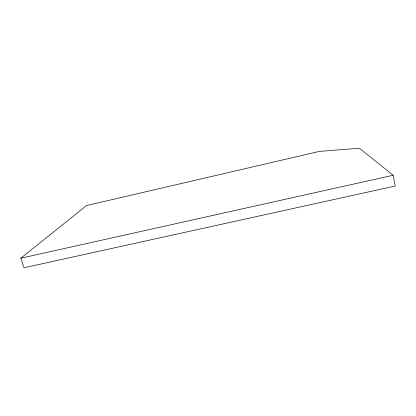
<?xml version="1.0" encoding="UTF-8"?>
<svg xmlns="http://www.w3.org/2000/svg" width="416" height="416" viewBox="0 0 416 416"><rect width="100%" height="100%" fill="white"/><g stroke="black" fill="none" stroke-linecap="round" stroke-linejoin="round"><path stroke-width="0.62" d="M20.8 258.216L86.564 205.556L319.462 151.382L359.356 148.242L393.182 175.245L395.2 186.04L23.993 267.758L20.8 258.216L393.182 175.245"/></g></svg>
